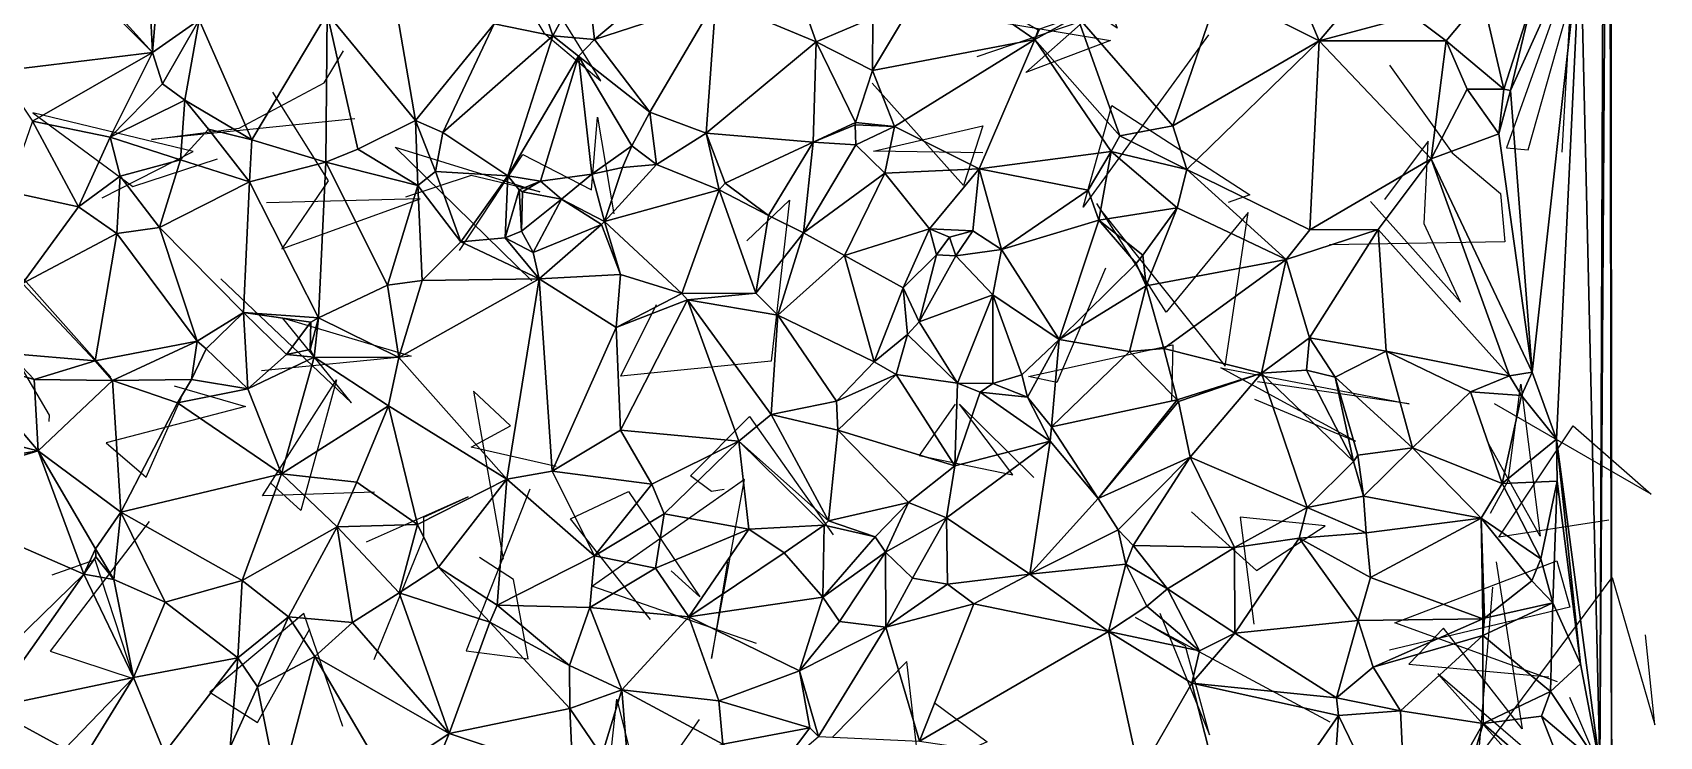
# Model space of a CAD drawing. Header units: metres. Extents: x -15.8 to 15.6, y -15.7 to 15.8.
# Drawn here: x -0.18 to 15.44, y -4.18 to 2.58 of the extents above; entities that cross this region are included whole.
import ezdxf

# ---------------------------------------------------------------- set-up
doc = ezdxf.new("R2010")
doc.units = ezdxf.units.M
doc.layers.add('CRACKS', color=1, linetype='Continuous')
doc.layers.add('STREET_MESH', color=7, linetype='Continuous')

msp = doc.modelspace()

# ---------------------------------------------------------------- linework, layer by layer
at = {"layer": 'CRACKS'}
for points in [[(8.889, 2.348, 0.1), (10.055, 2.745, 0.1), (10.051, 3.106, 0.1), (10.23, 2.62, 0.1), (8.739, 3.652, 0.1)], [(4.141, 3.555, 0.1), (4.73, 2.575, 0.1), (5.276, 2.113, 0.1), (4.404, 3.528, 0.1), (4.376, 2.852, 0.1)], [(9.162, 2.666, 0.1), (10.166, 2.502, 0.1), (9.354, 2.192, 0.1), (9.934, 2.704, 0.1), (10.47, 3.44, 0.1)], [(14.395, 2.674, 0.1), (13.967, 1.471, 0.1), (14.177, 1.45, 0.1), (14.581, 2.891, 0.1), (14.497, 1.428, 0.1)], [(11.109, 2.554, 0.1), (9.904, 0.899, 0.1), (10.179, 1.875, 0.1), (11.506, 1.019, 0.1), (11.297, 0.944, 0.1)], [(2.915, 1.749, 0.1), (0.965, 1.55, 0.1), (1.805, 1.659, 0.1), (2.622, 2.095, 0.1), (2.806, 2.4, 0.1)], [(12.844, 2.264, 0.1), (13.447, 1.421, 0.1), (13.909, 1.032, 0.1), (13.952, 0.568, 0.1), (12.268, 0.54, 0.1)], [(8.942, 1.422, 0.1), (7.894, 1.439, 0.1), (8.943, 1.682, 0.1), (8.757, 1.108, 0.1), (7.882, 2.091, 0.1)], [(2.127, 2.005, 0.1), (2.661, 1.154, 0.1), (2.215, 0.5, 0.1), (3.544, 0.98, 0.1), (2.069, 0.942, 0.1)], [(0.492, 0.99, 0.1), (1.366, 1.436, 0.1), (-0.175, 1.805, 0.1), (0.786, 1.099, 0.1), (1.598, 1.366, 0.1)], [(3.922, 0.485, 0.1), (4.529, 1.405, 0.1), (5.187, 1.068, 0.1), (5.244, 1.764, 0.1), (5.401, 0.838, 0.1)], [(4.616, 0.192, 0.1), (3.303, 1.476, 0.1), (4.691, 1.047, 0.1), (4.032, 1.206, 0.1), (3.401, 0.996, 0.1)], [(12.664, 0.954, 0.1), (13.527, -0.01, 0.1), (13.176, 0.74, 0.1), (13.216, 1.534, 0.1), (12.796, 0.973, 0.1)], [(6.679, 0.577, 0.1), (7.088, 0.968, 0.1), (6.91, -0.579, 0.1), (5.468, -0.723, 0.1), (5.812, -0.034, 0.1)], [(10.071, 0.874, 0.1), (11.268, -0.625, 0.1), (11.49, 0.849, 0.1), (10.703, -0.106, 0.1), (10.036, 0.935, 0.1)], [(10.121, 0.316, 0.1), (9.653, -0.783, 0.1), (9.382, -0.725, 0.1), (10.767, -0.421, 0.1), (10.753, -0.96, 0.1)], [(0.574, -0.733, 0.1), (-0.289, 0.241, 0.1), (-0.459, -0.345, 0.1), (-0.018, -1.096, 0.1), (-0.021, -1.158, 0.1)], [(1.63, 0.212, 0.1), (2.885, -0.977, 0.1), (2.222, -0.162, 0.1), (3.456, -0.53, 0.1), (2.022, -0.67, 0.1)], [(3.106, -1.834, 0.1), (2.031, -1.872, 0.1), (2.739, -0.757, 0.1), (2.398, -2.013, 0.1), (2.11, -1.75, 0.1)], [(11.549, -0.942, 0.1), (12.517, -1.345, 0.1), (11.227, -0.641, 0.1), (13.032, -0.987, 0.1), (11.577, -0.775, 0.1)], [(1.181, -0.816, 0.1), (1.867, -1.012, 0.1), (0.531, -1.363, 0.1), (0.913, -1.691, 0.1), (1.251, -0.934, 0.1)], [(4.849, -1.588, 0.1), (4.033, -1.403, 0.1), (4.411, -1.2, 0.1), (4.056, -0.867, 0.1), (4.341, -2.479, 0.1)], [(13.815, -2.036, 0.1), (13.982, -1.726, 0.1), (14.105, -0.799, 0.1), (14.292, -2.258, 0.1), (13.799, -1.374, 0.1)], [(8.677, -0.991, 0.1), (8.33, -1.483, 0.1), (9.231, -1.67, 0.1), (8.72, -0.99, 0.1), (9.432, -1.696, 0.1)], [(14.95, -2.105, 0.1), (13.895, -2.268, 0.1), (14.608, -1.2, 0.1), (15.357, -1.856, 0.1), (13.854, -0.986, 0.1)], [(6.459, -1.81, 0.1), (6.34, -1.83, 0.1), (6.136, -1.679, 0.1), (6.705, -1.11, 0.1), (7.507, -2.244, 0.1)], [(6.491, -2.503, 0.1), (6.339, -3.431, 0.1), (6.657, -1.714, 0.1), (5.197, -2.739, 0.1), (6.766, -3.284, 0.1)], [(4.595, -1.806, 0.1), (3.986, -3.36, 0.1), (4.579, -3.435, 0.1), (4.438, -2.675, 0.1), (4.114, -2.462, 0.1)], [(5.754, -3.057, 0.1), (4.987, -2.093, 0.1), (5.541, -1.828, 0.1), (6.228, -2.841, 0.1), (5.951, -2.59, 0.1)], [(3.103, -3.441, 0.1), (3.577, -2.268, 0.1), (3.579, -2.077, 0.1), (4.005, -1.881, 0.1), (3.025, -2.316, 0.1)], [(10.946, -2.024, 0.1), (11.567, -2.587, 0.1), (12.228, -2.158, 0.1), (11.411, -2.075, 0.1), (11.542, -3.103, 0.1)], [(0.944, -2.118, 0.1), (-0.006, -3.362, 0.1), (0.8, -3.627, 0.1), (0.426, -2.486, 0.1), (0.009, -2.632, 0.1)], [(14.458, -3.656, 0.1), (12.895, -3.09, 0.1), (14.451, -2.495, 0.1), (14.575, -2.938, 0.1), (12.845, -3.352, 0.1)], [(13.868, -2.503, 0.1), (14.118, -4.107, 0.1), (13.362, -3.14, 0.1), (13.031, -3.487, 0.1), (14.373, -3.608, 0.1)], [(13.832, -2.746, 0.1), (13.697, -4.387, 0.1), (14.98, -2.656, 0.1), (15.39, -4.07, 0.1), (15.301, -3.206, 0.1)], [(2.8, -4.085, 0.1), (2.428, -2.999, 0.1), (1.525, -3.756, 0.1), (1.981, -4.047, 0.1), (2.483, -3.149, 0.1)], [(10.641, -2.998, 0.1), (11.119, -4.166, 0.1), (10.886, -3.313, 0.1), (10.406, -3.038, 0.1), (12.273, -4.039, 0.1)], [(8.475, -3.856, 0.1), (8.985, -4.232, 0.1), (8.334, -4.525, 0.1), (8.213, -3.46, 0.1), (7.502, -4.184, 0.1)], [(14.654, -4.74, 0.1), (13.308, -3.581, 0.1), (13.969, -4.316, 0.1), (14.743, -4.901, 0.1), (13.232, -4.923, 0.1)], [(6.222, -4.017, 0.1), (5.262, -5.381, 0.1), (5.429, -3.822, 0.1), (5.831, -5.426, 0.1), (6.366, -4.961, 0.1)], [(15.018, -5.184, 0.1), (14.835, -5.145, 0.1), (15.435, -4.993, 0.1), (15.189, -5.239, 0.1), (14.576, -3.807, 0.1)]]:
    msp.add_polyline3d(points, dxfattribs=at)
at = {"layer": 'STREET_MESH'}
for points in [[(14.97, 11.578), (14.954, 9.626), (14.984, -10.968)], [(14.954, 9.626), (14.863, -4.461), (14.984, -10.968)], [(14.914, 8.927), (14.863, -4.461), (14.954, 9.626)], [(14.914, 8.927), (14.678, 3.505), (14.863, -4.461)], [(0.906, 3.734), (-0.1, 3.574), (0.976, 2.385)], [(1.081, 3.662), (0.906, 3.734), (0.976, 2.385)], [(1.081, 3.662), (0.976, 2.385), (1.424, 2.699)], [(-0.159, 3.516), (-0.565, 3.419), (-0.501, 2.206)], [(0.976, 2.385), (-0.159, 3.516), (-0.501, 2.206)], [(-0.1, 3.574), (-0.159, 3.516), (0.976, 2.385)], [(14.209, 2.86), (14.006, 2.022), (14.678, 3.505)], [(14.006, 2.022), (14.214, -0.685), (14.678, 3.505)], [(14.678, 3.505), (14.214, -0.685), (14.447, -1.327)], [(14.863, -4.461), (14.678, 3.505), (14.447, -1.327)], [(2.65, 2.761), (3.499, 1.733), (3.255, 3.15)], [(3.499, 1.733), (4.252, 2.659), (3.255, 3.15)], [(4.815, 2.544), (5.142, 3.152), (4.646, 3.055)], [(5.215, 2.51), (5.142, 3.152), (4.815, 2.544)], [(5.215, 2.51), (6.087, 3.243), (5.142, 3.152)], [(6.087, 3.243), (5.215, 2.51), (6.381, 2.89)], [(7.883, 2.213), (9.442, 2.511), (8.467, 3.184)], [(7.887, 2.719), (7.883, 2.213), (8.467, 3.184)], [(9.442, 2.511), (9.474, 2.6), (8.467, 3.184)], [(4.815, 2.544), (4.646, 3.055), (4.252, 2.659)], [(6.381, 2.89), (7.342, 2.489), (7.12, 3.12)], [(7.342, 2.489), (7.887, 2.719), (7.12, 3.12)], [(10.765, 1.681), (11.209, 2.98), (9.849, 2.734)], [(11.209, 2.98), (10.765, 1.681), (12.169, 2.498)], [(12.017, 2.861), (11.209, 2.98), (12.169, 2.498)], [(5.215, 2.51), (5.748, 1.814), (6.381, 2.89)], [(5.748, 1.814), (6.289, 1.61), (6.381, 2.89)], [(6.289, 1.61), (7.342, 2.489), (6.381, 2.89)], [(12.321, 2.674), (12.017, 2.861), (12.169, 2.498)], [(13.069, 2.736), (13.39, 2.496), (13.737, 2.917)], [(13.737, 2.917), (13.39, 2.496), (13.942, 2.033)], [(13.737, 2.917), (13.942, 2.033), (14.209, 2.86)], [(14.209, 2.86), (13.942, 2.033), (14.006, 2.022)], [(0.976, 2.385), (1.072, 2.086), (1.424, 2.699)], [(1.072, 2.086), (1.286, 1.927), (1.424, 2.699)], [(1.286, 1.927), (1.929, 1.548), (1.424, 2.699)], [(1.929, 1.548), (2.65, 2.761), (1.424, 2.699)], [(1.929, 1.548), (2.638, 1.334), (2.65, 2.761)], [(2.65, 2.761), (2.638, 1.334), (2.944, 1.456)], [(3.499, 1.733), (2.65, 2.761), (2.944, 1.456)], [(3.499, 1.733), (3.761, 1.618), (4.252, 2.659)], [(3.761, 1.618), (4.815, 2.544), (4.252, 2.659)], [(7.887, 2.719), (7.342, 2.489), (7.883, 2.213)], [(9.485, 2.61), (9.442, 2.511), (9.849, 2.734)], [(9.442, 2.511), (10.258, 1.586), (9.849, 2.734)], [(10.258, 1.586), (10.765, 1.681), (9.849, 2.734)], [(13.39, 2.496), (13.069, 2.736), (12.169, 2.498)], [(13.069, 2.736), (12.321, 2.674), (12.169, 2.498)], [(3.761, 1.618), (4.383, 1.2), (4.815, 2.544)], [(4.815, 2.544), (4.383, 1.2), (5.062, 2.35)], [(5.215, 2.51), (4.815, 2.544), (5.062, 2.35)], [(5.748, 1.814), (5.215, 2.51), (5.062, 2.35)], [(8.094, 1.674), (9.442, 2.511), (7.883, 2.213)], [(9.442, 2.511), (8.094, 1.674), (8.908, 1.269)], [(10.175, 1.435), (9.442, 2.511), (8.908, 1.269)], [(9.485, 2.61), (9.474, 2.6), (9.442, 2.511)], [(10.175, 1.435), (10.258, 1.586), (9.442, 2.511)], [(10.765, 1.681), (10.9, 1.262), (12.169, 2.498)], [(10.9, 1.262), (12.079, 0.682), (12.169, 2.498)], [(12.169, 2.498), (12.079, 0.682), (13.245, 1.366)], [(13.39, 2.496), (12.169, 2.498), (13.245, 1.366)], [(-0.178, 1.725), (0.976, 2.385), (-0.501, 2.206)], [(0.568, 1.573), (0.976, 2.385), (-0.178, 1.725)], [(0.568, 1.573), (1.072, 2.086), (0.976, 2.385)], [(4.383, 1.2), (4.697, 1.149), (5.062, 2.35)], [(4.697, 1.149), (5.19, 1.218), (5.062, 2.35)], [(5.574, 1.49), (5.748, 1.814), (5.062, 2.35)], [(5.19, 1.218), (5.574, 1.49), (5.062, 2.35)], [(7.342, 2.489), (6.289, 1.61), (7.315, 1.524)], [(7.72, 1.714), (7.342, 2.489), (7.315, 1.524)], [(7.342, 2.489), (7.72, 1.714), (7.883, 2.213)], [(13.591, 2.032), (13.39, 2.496), (13.245, 1.366)], [(13.942, 2.033), (13.39, 2.496), (13.591, 2.032)], [(7.72, 1.714), (8.094, 1.674), (7.883, 2.213)], [(1.286, 1.927), (1.072, 2.086), (0.568, 1.573)], [(13.894, 1.604), (13.591, 2.032), (13.245, 1.366)], [(13.942, 2.033), (13.591, 2.032), (13.894, 1.604)], [(14.006, 2.022), (13.942, 2.033), (13.894, 1.604)], [(1.286, 1.927), (0.568, 1.573), (1.243, 1.355)], [(1.286, 1.927), (1.243, 1.355), (1.512, 1.649)], [(1.929, 1.548), (1.286, 1.927), (1.512, 1.649)], [(14.214, -0.685), (14.006, 2.022), (13.894, 1.604)], [(0.263, 0.905), (-0.178, 1.725), (-0.41, 1.052)], [(0.568, 1.573), (-0.178, 1.725), (0.263, 0.905)], [(3.521, 1.108), (3.499, 1.733), (2.944, 1.456)], [(3.521, 1.108), (3.689, 1.243), (3.499, 1.733)], [(3.689, 1.243), (3.761, 1.618), (3.499, 1.733)], [(5.748, 1.814), (5.574, 1.49), (5.811, 1.311)], [(6.289, 1.61), (5.748, 1.814), (5.811, 1.311)], [(0.568, 1.573), (0.263, 0.905), (0.663, 1.198)], [(1.243, 1.355), (0.568, 1.573), (0.663, 1.198)], [(1.512, 1.649), (1.243, 1.355), (1.907, 1.143)], [(1.929, 1.548), (1.512, 1.649), (1.907, 1.143)], [(3.761, 1.618), (3.689, 1.243), (4.383, 1.2)], [(6.411, 1.067), (6.289, 1.61), (5.811, 1.311)], [(6.289, 1.61), (6.469, 1.132), (7.315, 1.524)], [(6.289, 1.61), (6.411, 1.067), (6.469, 1.132)], [(7.717, 1.69), (7.72, 1.714), (7.315, 1.524)], [(7.725, 1.499), (7.717, 1.69), (7.315, 1.524)], [(7.717, 1.69), (8.094, 1.674), (7.72, 1.714)], [(8.094, 1.674), (7.717, 1.69), (7.725, 1.499)], [(8.094, 1.674), (7.725, 1.499), (8.002, 1.228)], [(8.094, 1.674), (8.002, 1.228), (8.908, 1.269)], [(10.9, 1.262), (10.258, 1.586), (10.175, 1.435)], [(10.9, 1.262), (10.765, 1.681), (10.258, 1.586)], [(14.214, -0.685), (13.894, 1.604), (13.245, 1.366)], [(2.638, 1.334), (1.929, 1.548), (1.907, 1.143)], [(2.638, 1.334), (3.521, 1.108), (2.944, 1.456)], [(5.574, 1.49), (5.19, 1.218), (5.486, 1.28)], [(5.574, 1.49), (5.486, 1.28), (5.811, 1.311)], [(6.469, 1.132), (6.885, 0.822), (7.315, 1.524)], [(6.885, 0.822), (7.22, 0.655), (7.315, 1.524)], [(7.22, 0.655), (7.725, 1.499), (7.315, 1.524)], [(8.002, 1.228), (7.725, 1.499), (7.22, 0.655)], [(10.175, 1.435), (8.908, 1.269), (9.952, 1.065)], [(10.056, 0.775), (10.175, 1.435), (9.952, 1.065)], [(10.175, 1.435), (10.056, 0.775), (10.807, 0.893)], [(10.9, 1.262), (10.175, 1.435), (10.807, 0.893)], [(1.043, 0.705), (1.243, 1.355), (0.663, 1.198)], [(1.243, 1.355), (1.043, 0.705), (1.907, 1.143)], [(2.566, -0.163), (2.638, 1.334), (1.907, 1.143)], [(2.638, 1.334), (2.566, -0.163), (3.23, 0.151)], [(3.521, 1.108), (2.638, 1.334), (3.23, 0.151)], [(5.486, 1.28), (5.19, 1.218), (5.313, 0.762)], [(5.486, 1.28), (5.313, 0.762), (5.811, 1.311)], [(5.313, 0.762), (6.411, 1.067), (5.811, 1.311)], [(8.002, 1.228), (8.432, 0.691), (8.908, 1.269)], [(8.432, 0.691), (8.847, 0.674), (8.908, 1.269)], [(8.847, 0.674), (9.123, 0.494), (8.908, 1.269)], [(8.908, 1.269), (9.123, 0.494), (9.952, 1.065)], [(11.853, 0.399), (10.9, 1.262), (10.807, 0.893)], [(12.079, 0.682), (10.9, 1.262), (11.853, 0.399)], [(12.079, 0.682), (12.735, 0.686), (13.245, 1.366)], [(12.735, 0.686), (13.997, -0.72), (13.245, 1.366)], [(13.997, -0.72), (14.214, -0.685), (13.245, 1.366)], [(0.263, 0.905), (0.633, 0.649), (0.663, 1.198)], [(0.633, 0.649), (1.043, 0.705), (0.663, 1.198)], [(1.043, 0.705), (1.847, -0.11), (1.907, 1.143)], [(1.847, -0.11), (2.566, -0.163), (1.907, 1.143)], [(3.563, 0.197), (3.521, 1.108), (3.23, 0.151)], [(3.934, 0.568), (3.689, 1.243), (3.521, 1.108)], [(3.563, 0.197), (3.934, 0.568), (3.521, 1.108)], [(4.383, 1.2), (3.689, 1.243), (3.934, 0.568)], [(4.359, 0.605), (4.383, 1.2), (3.934, 0.568)], [(4.359, 0.605), (4.492, 1.066), (4.383, 1.2)], [(4.492, 1.066), (4.697, 1.149), (4.383, 1.2)], [(4.492, 1.066), (4.524, 1.049), (4.697, 1.149)], [(4.697, 1.149), (4.524, 1.049), (4.9, 0.978)], [(5.19, 1.218), (4.697, 1.149), (4.9, 0.978)], [(5.19, 1.218), (4.9, 0.978), (5.313, 0.762)], [(6.469, 1.132), (6.411, 1.067), (6.885, 0.822)], [(7.616, 0.438), (8.002, 1.228), (7.22, 0.655)], [(8.432, 0.691), (8.002, 1.228), (7.616, 0.438)], [(0.263, 0.905), (-0.41, 1.052), (-0.272, 0.168)], [(4.492, 1.066), (4.359, 0.605), (4.517, 0.669)], [(4.524, 1.049), (4.492, 1.066), (4.517, 0.669)], [(4.524, 1.049), (4.517, 0.669), (4.9, 0.978)], [(4.517, 0.669), (4.627, 0.465), (4.9, 0.978)], [(4.9, 0.978), (4.627, 0.465), (5.282, 0.734)], [(5.313, 0.762), (4.9, 0.978), (5.282, 0.734)], [(6.055, 0.071), (6.411, 1.067), (5.313, 0.762)], [(6.411, 1.067), (6.055, 0.071), (6.763, 0.076)], [(6.885, 0.822), (6.411, 1.067), (6.763, 0.076)], [(9.123, 0.494), (10.056, 0.775), (9.952, 1.065)], [(0.633, 0.649), (0.263, 0.905), (-0.272, 0.168)], [(7.22, 0.655), (6.885, 0.822), (6.763, 0.076)], [(10.056, 0.775), (10.478, 0.441), (10.807, 0.893)], [(10.478, 0.441), (10.509, 0.146), (10.807, 0.893)], [(10.509, 0.146), (11.853, 0.399), (10.807, 0.893)], [(0.426, -0.576), (0.633, 0.649), (-0.272, 0.168)], [(0.633, 0.649), (0.426, -0.576), (1.403, -0.385)], [(1.043, 0.705), (0.633, 0.649), (1.403, -0.385)], [(1.847, -0.11), (1.043, 0.705), (1.403, -0.385)], [(4.359, 0.605), (4.627, 0.465), (4.517, 0.669)], [(4.627, 0.465), (4.685, 0.211), (5.282, 0.734)], [(4.685, 0.211), (5.465, 0.254), (5.282, 0.734)], [(5.465, 0.254), (5.313, 0.762), (5.282, 0.734)], [(5.465, 0.254), (6.055, 0.071), (5.313, 0.762)], [(6.976, -0.136), (7.22, 0.655), (6.763, 0.076)], [(7.616, 0.438), (7.22, 0.655), (6.976, -0.136)], [(8.432, 0.691), (7.616, 0.438), (8.178, 0.126)], [(8.498, 0.443), (8.432, 0.691), (8.178, 0.126)], [(8.432, 0.691), (8.498, 0.443), (8.624, 0.613)], [(8.847, 0.674), (8.432, 0.691), (8.624, 0.613)], [(8.682, 0.434), (8.847, 0.674), (8.624, 0.613)], [(8.682, 0.434), (9.123, 0.494), (8.847, 0.674)], [(10.056, 0.775), (9.123, 0.494), (9.675, -0.369)], [(10.414, 0.359), (10.056, 0.775), (9.675, -0.369)], [(10.414, 0.359), (10.478, 0.441), (10.056, 0.775)], [(11.853, 0.399), (12.076, -0.355), (12.735, 0.686)], [(12.079, 0.682), (11.853, 0.399), (12.735, 0.686)], [(12.735, 0.686), (12.076, -0.355), (12.814, -0.481)], [(13.997, -0.72), (12.735, 0.686), (12.814, -0.481)], [(3.563, 0.197), (4.685, 0.211), (3.934, 0.568)], [(4.685, 0.211), (4.359, 0.605), (3.934, 0.568)], [(4.627, 0.465), (4.359, 0.605), (4.685, 0.211)], [(8.498, 0.443), (8.682, 0.434), (8.624, 0.613)], [(9.123, 0.494), (8.682, 0.434), (9.039, 0.06)], [(9.675, -0.369), (9.123, 0.494), (9.039, 0.06)], [(7.901, -0.584), (7.616, 0.438), (6.976, -0.136)], [(7.616, 0.438), (7.901, -0.584), (8.178, 0.126)], [(8.333, -0.2), (8.498, 0.443), (8.178, 0.126)], [(8.682, 0.434), (8.498, 0.443), (8.333, -0.2)], [(8.682, 0.434), (8.333, -0.2), (9.039, 0.06)], [(10.509, 0.146), (10.414, 0.359), (9.675, -0.369)], [(10.478, 0.441), (10.414, 0.359), (10.509, 0.146)], [(11.853, 0.399), (10.509, 0.146), (10.68, -0.457)], [(11.615, -0.694), (11.853, 0.399), (10.68, -0.457)], [(12.076, -0.355), (11.853, 0.399), (11.615, -0.694)], [(-0.396, -0.505), (0.426, -0.576), (-0.272, 0.168)], [(3.563, 0.197), (3.23, 0.151), (3.337, -0.544)], [(4.375, -1.71), (4.685, 0.211), (3.337, -0.544)], [(4.685, 0.211), (3.563, 0.197), (3.337, -0.544)], [(4.685, 0.211), (4.375, -1.71), (4.811, -1.635)], [(5.465, 0.254), (4.685, 0.211), (5.424, -0.256)], [(5.424, -0.256), (4.685, 0.211), (4.811, -1.635)], [(6.055, 0.071), (5.465, 0.254), (5.424, -0.256)], [(3.23, 0.151), (2.566, -0.163), (3.337, -0.544)], [(6.108, 0.01), (6.055, 0.071), (5.424, -0.256)], [(6.108, 0.01), (5.424, -0.256), (5.464, -1.241)], [(6.601, -1.347), (6.108, 0.01), (5.464, -1.241)], [(6.055, 0.071), (6.108, 0.01), (6.763, 0.076)], [(6.108, 0.01), (6.976, -0.136), (6.763, 0.076)], [(6.108, 0.01), (6.912, -1.089), (6.976, -0.136)], [(6.601, -1.347), (6.912, -1.089), (6.108, 0.01)], [(7.901, -0.584), (8.218, -0.323), (8.178, 0.126)], [(8.218, -0.323), (8.333, -0.2), (8.178, 0.126)], [(9.039, 0.06), (8.333, -0.2), (8.699, -0.788)], [(9.039, -0.793), (9.039, 0.06), (8.699, -0.788)], [(9.318, -0.709), (9.675, -0.369), (9.039, 0.06)], [(9.039, -0.793), (9.318, -0.709), (9.039, 0.06)], [(10.349, -0.485), (10.509, 0.146), (9.675, -0.369)], [(10.509, 0.146), (10.349, -0.485), (10.68, -0.457)], [(1.49, -0.459), (1.847, -0.11), (1.403, -0.385)], [(1.847, -0.11), (1.49, -0.459), (1.889, -0.845)], [(2.26, -0.515), (1.847, -0.11), (1.889, -0.845)], [(1.847, -0.11), (2.493, -0.204), (2.566, -0.163)], [(2.26, -0.515), (2.493, -0.204), (1.847, -0.11)], [(6.912, -1.089), (7.539, -0.963), (6.976, -0.136)], [(7.539, -0.963), (7.901, -0.584), (6.976, -0.136)], [(2.486, -0.467), (2.493, -0.204), (2.26, -0.515)], [(2.566, -0.163), (2.486, -0.467), (2.526, -0.541)], [(2.493, -0.204), (2.486, -0.467), (2.566, -0.163)], [(3.337, -0.544), (2.566, -0.163), (2.526, -0.541)], [(5.464, -1.241), (5.424, -0.256), (4.811, -1.635)], [(8.333, -0.2), (8.218, -0.323), (8.699, -0.788)], [(0.426, -0.576), (0.59, -0.765), (1.403, -0.385)], [(0.59, -0.765), (1.349, -0.755), (1.403, -0.385)], [(1.349, -0.755), (1.49, -0.459), (1.403, -0.385)], [(1.49, -0.459), (1.349, -0.755), (1.889, -0.845)], [(2.486, -0.467), (2.26, -0.515), (2.526, -0.541)], [(8.111, -0.705), (8.218, -0.323), (7.901, -0.584)], [(8.218, -0.323), (8.111, -0.705), (8.699, -0.788)], [(9.675, -0.369), (9.318, -0.709), (9.372, -0.925)], [(9.602, -1.207), (9.675, -0.369), (9.372, -0.925)], [(10.349, -0.485), (9.675, -0.369), (9.602, -1.207)], [(10.349, -0.485), (10.808, -0.949), (10.68, -0.457)], [(10.808, -0.949), (11.615, -0.694), (10.68, -0.457)], [(12.076, -0.355), (11.615, -0.694), (12.047, -0.665)], [(12.323, -0.732), (12.076, -0.355), (12.047, -0.665)], [(12.076, -0.355), (12.323, -0.732), (12.814, -0.481)], [(-0.888, -0.542), (-1.539, -1.097), (-0.123, -1.439)], [(-0.396, -0.505), (-0.888, -0.542), (-0.161, -0.753)], [(-0.161, -0.753), (-0.888, -0.542), (-0.123, -1.439)], [(0.426, -0.576), (-0.396, -0.505), (-0.161, -0.753)], [(0.59, -0.765), (0.426, -0.576), (-0.161, -0.753)], [(2.26, -0.515), (1.889, -0.845), (2.526, -0.541)], [(1.889, -0.845), (2.211, -1.661), (2.526, -0.541)], [(2.211, -1.661), (3.24, -1.008), (2.526, -0.541)], [(3.24, -1.008), (3.337, -0.544), (2.526, -0.541)], [(3.24, -1.008), (4.375, -1.71), (3.337, -0.544)], [(7.539, -0.963), (8.111, -0.705), (7.901, -0.584)], [(10.808, -0.949), (10.349, -0.485), (9.602, -1.207)], [(12.323, -0.732), (13.067, -1.411), (12.814, -0.481)], [(13.621, -0.871), (13.997, -0.72), (12.814, -0.481)], [(13.067, -1.411), (13.621, -0.871), (12.814, -0.481)], [(0.59, -0.765), (-0.161, -0.753), (-0.123, -1.439)], [(0.67, -2.026), (0.59, -0.765), (-0.123, -1.439)], [(1.349, -0.755), (0.59, -0.765), (1.216, -0.979)], [(0.59, -0.765), (0.67, -2.026), (1.216, -0.979)], [(1.349, -0.755), (1.216, -0.979), (1.889, -0.845)], [(8.111, -0.705), (7.539, -0.963), (7.551, -1.24)], [(8.673, -1.583), (8.111, -0.705), (7.551, -1.24)], [(8.111, -0.705), (8.673, -1.583), (8.699, -0.788)], [(9.318, -0.709), (9.039, -0.793), (9.372, -0.925)], [(11.615, -0.694), (10.808, -0.949), (10.819, -0.965)], [(11.615, -0.694), (10.819, -0.965), (10.933, -1.498)], [(12.055, -1.983), (11.615, -0.694), (10.933, -1.498)], [(12.047, -0.665), (11.615, -0.694), (12.498, -1.542)], [(11.615, -0.694), (12.055, -1.983), (12.498, -1.542)], [(12.323, -0.732), (12.047, -0.665), (12.498, -1.542)], [(12.542, -1.479), (12.323, -0.732), (12.498, -1.542)], [(12.542, -1.479), (13.067, -1.411), (12.323, -0.732)], [(13.621, -0.871), (14.112, -0.909), (13.997, -0.72)], [(14.112, -0.909), (14.214, -0.685), (13.997, -0.72)], [(14.214, -0.685), (14.112, -0.909), (14.447, -1.327)], [(1.216, -0.979), (2.211, -1.661), (1.889, -0.845)], [(8.673, -1.583), (8.918, -0.876), (8.699, -0.788)], [(9.588, -1.346), (8.918, -0.876), (8.673, -1.583)], [(8.918, -0.876), (9.039, -0.793), (8.699, -0.788)], [(9.039, -0.793), (8.918, -0.876), (9.372, -0.925)], [(8.918, -0.876), (9.588, -1.346), (9.372, -0.925)], [(9.588, -1.346), (9.602, -1.207), (9.372, -0.925)], [(13.621, -0.871), (13.067, -1.411), (13.927, -1.753)], [(14.112, -0.909), (13.621, -0.871), (13.927, -1.753)], [(14.112, -0.909), (13.927, -1.753), (14.447, -1.327)], [(0.67, -2.026), (2.211, -1.661), (1.216, -0.979)], [(2.935, -1.741), (3.24, -1.008), (2.211, -1.661)], [(3.24, -1.008), (2.935, -1.741), (3.518, -2.146)], [(4.375, -1.71), (3.24, -1.008), (3.518, -2.146)], [(7.463, -2.111), (6.912, -1.089), (6.601, -1.347)], [(7.539, -0.963), (6.912, -1.089), (7.551, -1.24)], [(6.912, -1.089), (7.463, -2.111), (7.551, -1.24)], [(10.808, -0.949), (9.602, -1.207), (10.05, -1.897)], [(10.808, -0.949), (10.05, -1.897), (10.819, -0.965)], [(10.819, -0.965), (10.05, -1.897), (10.933, -1.498)], [(-1.539, -1.097), (-1.48, -1.66), (-0.123, -1.439)], [(5.766, -1.76), (5.464, -1.241), (4.811, -1.635)], [(5.766, -1.76), (6.601, -1.347), (5.464, -1.241)], [(7.463, -2.111), (8.229, -1.936), (7.551, -1.24)], [(8.229, -1.936), (8.673, -1.583), (7.551, -1.24)], [(9.602, -1.207), (9.588, -1.346), (10.05, -1.897)], [(6.601, -1.347), (5.766, -1.76), (5.886, -2.042)], [(6.601, -1.347), (5.886, -2.042), (6.698, -2.192)], [(7.42, -2.153), (6.601, -1.347), (6.698, -2.192)], [(7.42, -2.153), (7.463, -2.111), (6.601, -1.347)], [(8.595, -2.081), (9.588, -1.346), (8.673, -1.583)], [(9.588, -1.346), (8.595, -2.081), (9.394, -2.624)], [(9.588, -1.346), (9.394, -2.624), (10.05, -1.897)], [(13.927, -1.753), (14.454, -1.731), (14.447, -1.327)], [(14.679, -3.482), (14.863, -4.461), (14.447, -1.327)], [(14.454, -1.731), (14.679, -3.482), (14.447, -1.327)], [(-1.48, -1.66), (-1.466, -1.846), (-0.123, -1.439)], [(-1.466, -1.846), (0.315, -2.623), (-0.123, -1.439)], [(0.315, -2.623), (0.427, -2.379), (-0.123, -1.439)], [(0.427, -2.379), (0.67, -2.026), (-0.123, -1.439)], [(10.05, -1.897), (10.242, -2.197), (10.933, -1.498)], [(10.242, -2.197), (10.384, -2.348), (10.933, -1.498)], [(10.384, -2.348), (11.357, -2.366), (10.933, -1.498)], [(11.357, -2.366), (12.055, -1.983), (10.933, -1.498)], [(12.055, -1.983), (12.596, -1.873), (12.498, -1.542)], [(12.596, -1.873), (12.542, -1.479), (12.498, -1.542)], [(12.596, -1.873), (13.067, -1.411), (12.542, -1.479)], [(13.067, -1.411), (12.596, -1.873), (13.726, -2.084)], [(13.927, -1.753), (13.067, -1.411), (13.726, -2.084)], [(0.67, -2.026), (1.836, -2.685), (2.211, -1.661)], [(2.211, -1.661), (1.836, -2.685), (2.746, -2.169)], [(2.935, -1.741), (2.211, -1.661), (2.746, -2.169)], [(3.72, -2.556), (4.375, -1.71), (3.518, -2.146)], [(4.375, -1.71), (3.72, -2.556), (4.283, -2.921)], [(5.215, -2.446), (4.375, -1.71), (4.283, -2.921)], [(4.375, -1.71), (5.215, -2.446), (4.811, -1.635)], [(5.215, -2.446), (5.766, -1.76), (4.811, -1.635)], [(8.229, -1.936), (8.595, -2.081), (8.673, -1.583)], [(0.315, -2.623), (-1.466, -1.846), (-0.882, -3.786)], [(2.935, -1.741), (2.746, -2.169), (3.518, -2.146)], [(5.886, -2.042), (5.766, -1.76), (5.215, -2.446)], [(12.596, -1.873), (12.055, -1.983), (12.621, -2.227)], [(12.596, -1.873), (12.621, -2.227), (13.726, -2.084)], [(14.298, -2.477), (13.927, -1.753), (13.726, -2.084)], [(13.927, -1.753), (14.298, -2.477), (14.454, -1.731)], [(14.298, -2.477), (14.413, -2.897), (14.454, -1.731)], [(14.454, -1.731), (14.413, -2.897), (14.679, -3.482)], [(0.67, -2.026), (0.427, -2.379), (0.605, -2.673)], [(1.095, -2.893), (0.67, -2.026), (0.605, -2.673)], [(1.836, -2.685), (0.67, -2.026), (1.095, -2.893)], [(8.229, -1.936), (7.463, -2.111), (7.908, -2.265)], [(8.01, -2.41), (8.229, -1.936), (7.908, -2.265)], [(8.01, -2.41), (8.595, -2.081), (8.229, -1.936)], [(9.394, -2.624), (10.242, -2.197), (10.05, -1.897)], [(11.979, -2.276), (12.055, -1.983), (11.357, -2.366)], [(12.055, -1.983), (11.979, -2.276), (12.621, -2.227)], [(2.746, -2.169), (1.836, -2.685), (2.281, -3.033)], [(2.893, -3.088), (2.746, -2.169), (2.281, -3.033)], [(2.746, -2.169), (3.341, -2.801), (3.518, -2.146)], [(2.746, -2.169), (2.893, -3.088), (3.341, -2.801)], [(3.341, -2.801), (3.72, -2.556), (3.518, -2.146)], [(5.802, -2.565), (5.886, -2.042), (5.215, -2.446)], [(5.886, -2.042), (5.802, -2.565), (6.698, -2.192)], [(7.037, -2.419), (7.42, -2.153), (6.698, -2.192)], [(7.42, -2.153), (7.037, -2.419), (7.408, -2.844)], [(7.42, -2.153), (7.408, -2.844), (7.908, -2.265)], [(7.463, -2.111), (7.42, -2.153), (7.908, -2.265)], [(8.266, -2.66), (8.595, -2.081), (8.01, -2.41)], [(8.266, -2.66), (8.602, -2.72), (8.595, -2.081)], [(8.595, -2.081), (8.602, -2.72), (9.394, -2.624)], [(12.621, -2.227), (12.662, -2.656), (13.726, -2.084)], [(13.726, -2.084), (12.662, -2.656), (13.741, -3.051)], [(14.21, -2.686), (14.298, -2.477), (13.726, -2.084)], [(13.757, -3.044), (13.726, -2.084), (13.741, -3.051)], [(13.757, -3.044), (14.21, -2.686), (13.726, -2.084)], [(6.698, -2.192), (5.802, -2.565), (6.12, -3.033)], [(7.037, -2.419), (6.698, -2.192), (6.12, -3.033)], [(7.408, -2.844), (8.01, -2.41), (7.908, -2.265)], [(10.315, -2.526), (10.242, -2.197), (9.394, -2.624)], [(10.384, -2.348), (10.242, -2.197), (10.315, -2.526)], [(11.361, -3.19), (11.979, -2.276), (11.357, -2.366)], [(11.979, -2.276), (11.361, -3.19), (12.544, -3.066)], [(12.621, -2.227), (11.979, -2.276), (12.662, -2.656)], [(11.979, -2.276), (12.544, -3.066), (12.662, -2.656)], [(0.43, -2.457), (0.427, -2.379), (0.315, -2.623)], [(0.43, -2.457), (0.315, -2.623), (0.605, -2.673)], [(0.427, -2.379), (0.43, -2.457), (0.605, -2.673)], [(5.171, -2.944), (5.215, -2.446), (4.283, -2.921)], [(5.171, -2.944), (5.802, -2.565), (5.215, -2.446)], [(7.408, -2.844), (7.037, -2.419), (6.12, -3.033)], [(7.567, -3.078), (8.01, -2.41), (7.408, -2.844)], [(8.01, -2.41), (7.567, -3.078), (8.012, -3.133)], [(8.266, -2.66), (8.01, -2.41), (8.012, -3.133)], [(10.384, -2.348), (10.315, -2.526), (10.715, -2.763)], [(10.384, -2.348), (10.715, -2.763), (11.357, -2.366)], [(10.715, -2.763), (11.361, -3.19), (11.357, -2.366)], [(14.21, -2.686), (14.413, -2.897), (14.298, -2.477)], [(-0.589, -3.907), (0.315, -2.623), (-0.882, -3.786)], [(-0.589, -3.907), (0.793, -3.614), (0.315, -2.623)], [(0.315, -2.623), (0.793, -3.614), (0.605, -2.673)], [(4.212, -3.083), (3.72, -2.556), (3.341, -2.801)], [(3.72, -2.556), (4.212, -3.083), (4.283, -2.921)], [(5.802, -2.565), (5.171, -2.944), (6.12, -3.033)], [(8.602, -2.72), (8.856, -2.909), (9.394, -2.624)], [(9.394, -2.624), (8.856, -2.909), (10.148, -3.174)], [(10.315, -2.526), (9.394, -2.624), (10.148, -3.174)], [(10.515, -2.931), (10.315, -2.526), (10.148, -3.174)], [(10.315, -2.526), (10.515, -2.931), (10.715, -2.763)], [(0.793, -3.614), (1.095, -2.893), (0.605, -2.673)], [(1.792, -3.425), (1.836, -2.685), (1.095, -2.893)], [(1.836, -2.685), (1.792, -3.425), (2.281, -3.033)], [(3.341, -2.801), (2.893, -3.088), (3.823, -4.152)], [(4.212, -3.083), (3.341, -2.801), (3.823, -4.152)], [(8.602, -2.72), (8.266, -2.66), (8.012, -3.133)], [(8.856, -2.909), (8.602, -2.72), (8.012, -3.133)], [(10.515, -2.931), (11.022, -3.36), (10.715, -2.763)], [(11.022, -3.36), (11.361, -3.19), (10.715, -2.763)], [(12.662, -2.656), (12.544, -3.066), (13.741, -3.051)], [(14.21, -2.686), (13.757, -3.044), (14.413, -2.897)], [(0.793, -3.614), (1.792, -3.425), (1.095, -2.893)], [(4.212, -3.083), (4.977, -3.499), (4.283, -2.921)], [(4.977, -3.499), (5.171, -2.944), (4.283, -2.921)], [(4.977, -3.499), (5.477, -3.734), (5.171, -2.944)], [(5.171, -2.944), (5.477, -3.734), (6.12, -3.033)], [(7.184, -3.552), (7.408, -2.844), (6.12, -3.033)], [(7.184, -3.552), (7.567, -3.078), (7.408, -2.844)], [(8.334, -4.225), (8.856, -2.909), (8.012, -3.133)], [(8.856, -2.909), (8.334, -4.225), (10.148, -3.174)], [(11.022, -3.36), (10.515, -2.931), (10.148, -3.174)], [(14.413, -2.897), (13.74, -3.211), (14.391, -3.749)], [(14.413, -2.897), (13.757, -3.044), (13.74, -3.211)], [(14.413, -2.897), (14.391, -3.749), (14.679, -3.482)], [(1.792, -3.425), (1.982, -3.703), (2.281, -3.033)], [(1.982, -3.703), (2.531, -3.413), (2.281, -3.033)], [(2.531, -3.413), (2.893, -3.088), (2.281, -3.033)], [(2.893, -3.088), (2.531, -3.413), (3.823, -4.152)], [(4.98, -3.911), (4.212, -3.083), (3.823, -4.152)], [(4.977, -3.499), (4.212, -3.083), (4.98, -3.911)], [(5.477, -3.734), (6.409, -3.84), (6.12, -3.033)], [(6.409, -3.84), (7.184, -3.552), (6.12, -3.033)], [(7.567, -3.078), (7.184, -3.552), (8.012, -3.133)], [(11.361, -3.19), (12.337, -3.811), (12.544, -3.066)], [(12.337, -3.811), (12.687, -3.517), (12.544, -3.066)], [(12.544, -3.066), (12.687, -3.517), (13.741, -3.051)], [(12.687, -3.517), (13.74, -3.211), (13.741, -3.051)], [(13.74, -3.211), (13.757, -3.044), (13.741, -3.051)], [(7.184, -3.552), (7.366, -4.182), (8.012, -3.133)], [(7.366, -4.182), (8.334, -4.225), (8.012, -3.133)], [(10.148, -3.174), (8.334, -4.225), (10.447, -4.54)], [(10.947, -3.67), (10.148, -3.174), (10.447, -4.54)], [(10.947, -3.67), (11.022, -3.36), (10.148, -3.174)], [(12.337, -3.811), (11.361, -3.19), (10.947, -3.67)], [(11.361, -3.19), (11.022, -3.36), (10.947, -3.67)], [(13.74, -3.211), (12.687, -3.517), (12.949, -3.936)], [(13.745, -4.057), (13.74, -3.211), (12.949, -3.936)], [(13.74, -3.211), (13.745, -4.057), (14.391, -3.749)], [(1.792, -3.425), (0.793, -3.614), (1.091, -4.339)], [(1.721, -4.285), (1.792, -3.425), (1.091, -4.339)], [(1.721, -4.285), (1.982, -3.703), (1.792, -3.425)], [(1.982, -3.703), (2.187, -4.722), (2.531, -3.413)], [(2.531, -3.413), (2.187, -4.722), (3.207, -4.565)], [(3.823, -4.152), (2.531, -3.413), (3.207, -4.565)], [(5.477, -3.734), (4.977, -3.499), (4.98, -3.911)], [(6.409, -3.84), (7.281, -4.099), (7.184, -3.552)], [(7.281, -4.099), (7.366, -4.182), (7.184, -3.552)], [(12.687, -3.517), (12.337, -3.811), (12.949, -3.936)], [(14.679, -3.482), (14.391, -3.749), (14.863, -4.461)], [(0.793, -3.614), (-0.589, -3.907), (0.133, -4.299)], [(0.309, -4.398), (0.793, -3.614), (0.133, -4.299)], [(0.793, -3.614), (0.309, -4.398), (1.091, -4.339)], [(1.982, -3.703), (1.721, -4.285), (2.187, -4.722)], [(5.287, -4.362), (5.477, -3.734), (4.98, -3.911)], [(5.477, -3.734), (5.287, -4.362), (5.546, -4.569)], [(5.477, -3.734), (5.546, -4.569), (6.449, -4.255)], [(6.409, -3.84), (5.477, -3.734), (6.449, -4.255)], [(11.387, -5.378), (10.947, -3.67), (10.447, -4.54)], [(12.337, -3.811), (10.947, -3.67), (12.354, -3.98)], [(10.947, -3.67), (11.387, -5.378), (12.354, -3.98)], [(7.281, -4.099), (6.409, -3.84), (6.449, -4.255)], [(12.337, -3.811), (12.354, -3.98), (12.949, -3.936)], [(14.391, -3.749), (13.745, -4.057), (14.305, -3.986)], [(14.863, -4.461), (14.391, -3.749), (14.305, -3.986)], [(-0.589, -3.907), (-0.323, -4.698), (0.133, -4.299)], [(5.007, -4.549), (4.98, -3.911), (3.823, -4.152)], [(5.007, -4.549), (5.287, -4.362), (4.98, -3.911)], [(11.387, -5.378), (12.229, -5.834), (12.354, -3.98)], [(12.229, -5.834), (13.018, -5.346), (12.354, -3.98)], [(12.354, -3.98), (13.018, -5.346), (12.949, -3.936)], [(13.018, -5.346), (13.745, -4.057), (12.949, -3.936)], [(13.018, -5.346), (13.3, -5.588), (13.745, -4.057)], [(13.745, -4.057), (13.3, -5.588), (14.639, -4.841)], [(13.745, -4.057), (14.639, -4.841), (14.305, -3.986)], [(14.639, -4.841), (14.863, -4.461), (14.305, -3.986)], [(3.602, -4.688), (3.823, -4.152), (3.207, -4.565)], [(3.602, -4.688), (5.007, -4.549), (3.823, -4.152)], [(6.947, -4.544), (7.281, -4.099), (6.449, -4.255)], [(7.366, -4.182), (7.281, -4.099), (6.947, -4.544)]]:
    msp.add_3dface(points, dxfattribs=at)

doc.saveas('drawing.dxf')
